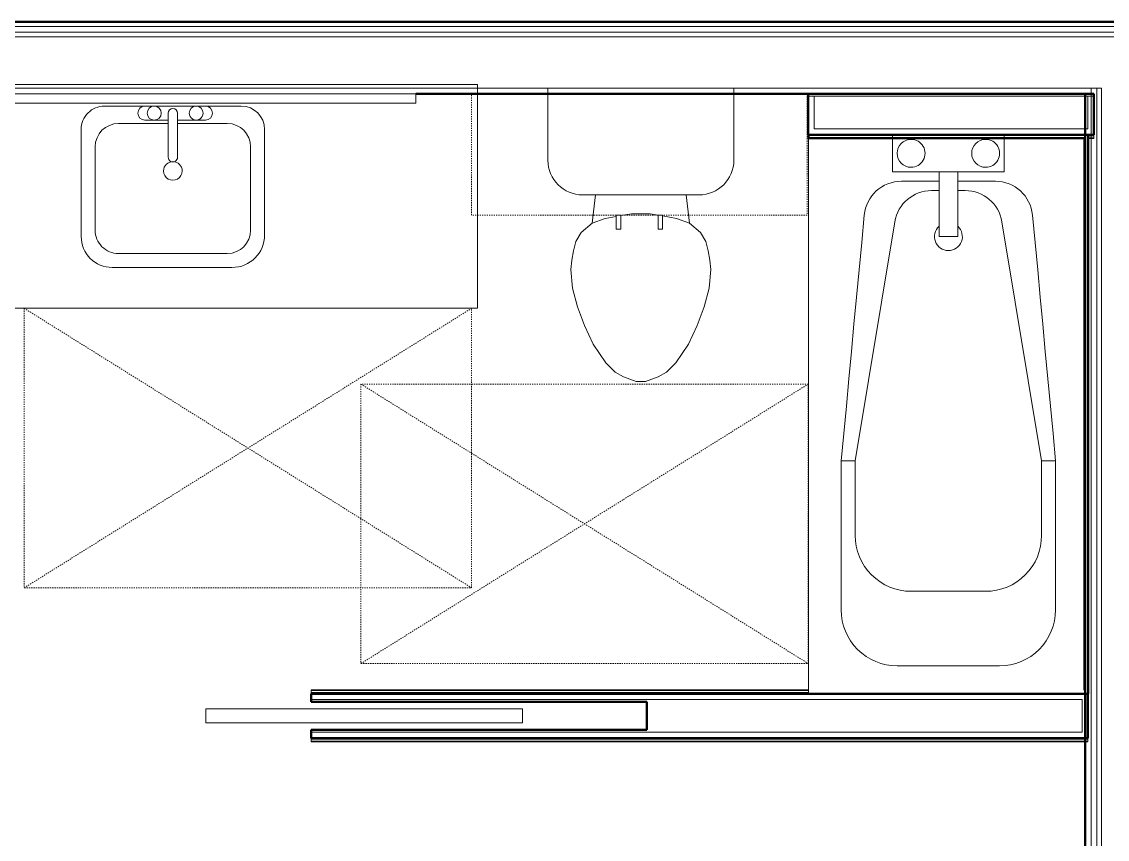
# Model space of a CAD drawing. Header units: inches. Extents: x -4235 to -464, y 9706 to 12425.
# Drawn here: x -2631.5 to -2515, y 11560.6 to 11648.4 of the extents above; entities that cross this region are included whole.
import ezdxf

# ---------------------------------------------------------------- set-up
doc = ezdxf.new("R2010")
doc.units = ezdxf.units.IN
doc.header["$MEASUREMENT"] = 0
doc.linetypes.add('Dash', pattern=[0.25, 0.125, -0.125])
for name, color, linetype, lineweight in [('0-1', 7, 'Continuous', 5), ('0-2', 254, 'Continuous', 9), ('A-DOOR-2', 90, 'Continuous', 20), ('A-GENM-HDLN-1', 7, 'Dash', 9), ('A-WALL-1', 250, 'Continuous', 50), ('A-WALL-2', 50, 'Continuous', 13), ('A-WALL-3', 10, 'Continuous', 9), ('A-WALL-4', 254, 'Continuous', 9), ('A-WALL-5', 7, 'Continuous', 9), ('I-WALL-1', 250, 'Continuous', 50), ('I-WALL-2', 10, 'Continuous', 9), ('I-WALL-3', 254, 'Continuous', 9), ('P-SANR-FIXT-1', 7, 'Continuous', 9), ('P-SANR-FIXT-2', 254, 'Continuous', 9), ('P-SANR-FIXT-3', 10, 'Continuous', 9), ('Q-CASE-1', 10, 'Continuous', 9), ('Q-CASE-2', 254, 'Continuous', 9), ('Q-CASE-3', 7, 'Continuous', 9), ('Q-CASE-4', 7, 'Dash', 9)]:
    doc.layers.add(name, color=color, linetype=linetype, lineweight=lineweight)

# ---------------------------------------------------------------- blocks, each defined once
blk = doc.blocks.new('Basic Wall _ INT - W4BØF - _5_8 GYP - 2X4 WOOD_BATT_ - 5_8 GYP_ - ___-2701596-BACKGROUND - 1ST FLOOR')
at = {"layer": 'A-WALL-3'}
for p, q in [((-2517.37, 11571.49), (-2517.1, 11571.49)), ((-2517.1, 11571.14), (-2517.37, 11571.14)), ((-2517.1, 11571.47), (-2517.1, 11571.49)), ((-2517.1, 11571.29), (-2517.1, 11571.35)), ((-2517.1, 11571.14), (-2517.1, 11571.28)), ((-2517.1, 11571.08), (-2517.1, 11571.14))]:
    blk.add_line(p, q, dxfattribs=at)
at = {"layer": 'A-WALL-4'}
for p, q in [((-2643.22, 11571.49), (-2643.22, 11571.47)), ((-2643.22, 11571.49), (-2634.42, 11571.49)), ((-2643.22, 11571.35), (-2643.22, 11571.29)), ((-2643.22, 11571.28), (-2643.22, 11571.14)), ((-2643.22, 11571.14), (-2643.22, 11571.08)), ((-2634.42, 11571.14), (-2643.22, 11571.14)), ((-2634.42, 11571.47), (-2634.42, 11571.49)), ((-2634.42, 11571.29), (-2634.42, 11571.35)), ((-2634.42, 11571.14), (-2634.42, 11571.28)), ((-2634.42, 11571.08), (-2634.42, 11571.14)), ((-2600.42, 11571.49), (-2600.42, 11571.47)), ((-2600.42, 11571.49), (-2517.37, 11571.49)), ((-2600.42, 11571.35), (-2600.42, 11571.29)), ((-2600.42, 11571.28), (-2600.42, 11571.14)), ((-2600.42, 11571.14), (-2600.42, 11571.08)), ((-2517.37, 11571.14), (-2600.42, 11571.14)), ((-2517.37, 11571.36), (-2517.1, 11571.36)), ((-2517.1, 11571.49), (-2517.1, 11571.45)), ((-2517.1, 11571.45), (-2517.1, 11571.39)), ((-2517.1, 11571.39), (-2517.1, 11571.36)), ((-2517.1, 11571.36), (-2517.1, 11571.29)), ((-2517.1, 11571.29), (-2517.1, 11571.08)), ((-2517.1, 11571.08), (-2517.37, 11571.08))]:
    blk.add_line(p, q, dxfattribs=at)
at = {"layer": 'A-WALL-5'}
for p, q in [((-2643.22, 11571.45), (-2643.22, 11571.49)), ((-2643.22, 11571.36), (-2643.22, 11571.45)), ((-2643.22, 11571.36), (-2634.42, 11571.36)), ((-2643.22, 11571.08), (-2643.22, 11571.36)), ((-2634.42, 11571.49), (-2634.42, 11571.45)), ((-2634.42, 11571.45), (-2634.42, 11571.36)), ((-2634.42, 11571.36), (-2634.42, 11571.08)), ((-2600.42, 11571.45), (-2600.42, 11571.49)), ((-2600.42, 11571.36), (-2600.42, 11571.45)), ((-2600.42, 11571.36), (-2517.37, 11571.36)), ((-2600.42, 11571.08), (-2600.42, 11571.36)), ((-2634.42, 11571.08), (-2643.22, 11571.08)), ((-2517.37, 11571.08), (-2600.42, 11571.08))]:
    blk.add_line(p, q, dxfattribs=at)
blk = doc.blocks.new('Basic Wall _ INT - W4BØF - _5_8 GYP - 2X4 WOOD_BATT_ - 5_8 GYP_ - ___-2701597-BACKGROUND - 1ST FLOOR')
at = {"layer": 'A-WALL-3'}
for p, q in [((-2643.22, 11576.36), (-2643.22, 11576.65)), ((-2643.22, 11576.65), (-2643.22, 11576.59)), ((-2643.22, 11576.59), (-2643.22, 11576.45)), ((-2643.22, 11576.44), (-2643.22, 11576.38)), ((-2643.22, 11576.3), (-2643.22, 11576.36)), ((-2643.22, 11576.26), (-2643.22, 11576.24)), ((-2643.02, 11576.59), (-2643.07, 11576.59)), ((-2642.93, 11576.59), (-2643.01, 11576.59)), ((-2642.81, 11576.59), (-2642.92, 11576.59))]:
    blk.add_line(p, q, dxfattribs=at)
at = {"layer": 'A-WALL-4'}
for p, q in [((-2643.22, 11576.28), (-2643.22, 11576.3)), ((-2643.22, 11576.24), (-2643.22, 11576.28)), ((-2643.22, 11576.24), (-2634.42, 11576.24)), ((-2643.02, 11576.65), (-2643.07, 11576.65)), ((-2642.93, 11576.65), (-2643.01, 11576.65)), ((-2642.81, 11576.65), (-2642.92, 11576.65)), ((-2634.42, 11576.59), (-2642.81, 11576.59)), ((-2634.42, 11576.59), (-2634.42, 11576.65)), ((-2634.42, 11576.45), (-2634.42, 11576.59)), ((-2634.42, 11576.38), (-2634.42, 11576.44)), ((-2634.42, 11576.24), (-2634.42, 11576.26)), ((-2600.42, 11576.65), (-2600.42, 11576.59)), ((-2600.42, 11576.59), (-2600.42, 11576.45)), ((-2547.06, 11576.59), (-2600.42, 11576.59)), ((-2600.42, 11576.44), (-2600.42, 11576.38)), ((-2600.42, 11576.26), (-2600.42, 11576.24)), ((-2600.42, 11576.24), (-2547.06, 11576.24))]:
    blk.add_line(p, q, dxfattribs=at)
at = {"layer": 'A-WALL-5'}
for p, q in [((-2634.42, 11576.36), (-2643.22, 11576.36)), ((-2634.42, 11576.65), (-2642.81, 11576.65)), ((-2634.42, 11576.65), (-2634.42, 11576.36)), ((-2634.42, 11576.36), (-2634.42, 11576.28)), ((-2634.42, 11576.28), (-2634.42, 11576.24)), ((-2600.42, 11576.36), (-2600.42, 11576.65)), ((-2547.06, 11576.65), (-2600.42, 11576.65)), ((-2547.06, 11576.36), (-2600.42, 11576.36)), ((-2600.42, 11576.28), (-2600.42, 11576.36)), ((-2600.42, 11576.24), (-2600.42, 11576.28))]:
    blk.add_line(p, q, dxfattribs=at)
blk = doc.blocks.new('POCKET - FLUSH - 2-10 x 6-8-2882530-BACKGROUND - 1ST FLOOR')
at = {"layer": 'A-DOOR-2'}
for p, q in [((-39.67, -0.75), (-39.67, 0.75)), ((-39.67, 0.75), (-5.67, 0.75)), ((-5.67, 0.75), (-5.67, -0.75)), ((-5.67, -0.75), (-39.67, -0.75))]:
    blk.add_line(p, q, dxfattribs=at)
blk = doc.blocks.new('M_Sink Vanity-Square - 500 x 440mm-1372835-BACKGROUND - 1ST FLOOR')
at = {"layer": 'P-SANR-FIXT-1'}
for p, q in [((-5.72, 10.23), (7.14, 10.23)), ((-5.22, 8.73), (6.46, 8.73)), ((-9.22, -4.59), (-9.22, 6.73)), ((-7.72, -2.72), (-7.72, 6.23)), ((8.96, 6.23), (8.96, -2.72)), ((10.46, 6.91), (10.46, -4.59)), ((0.12, -6.33), (0.12, -1.59)), ((1.12, -6.33), (1.12, -1.59)), ((0.12, -5.22), (-5.22, -5.22)), ((-2.88, -5.59), (0.12, -5.59)), ((6.46, -5.22), (1.12, -5.22)), ((1.12, -5.59), (3.62, -5.59)), ((7.96, -7.09), (-6.72, -7.09)), ((3.62, -7.09), (-2.88, -7.09))]:
    blk.add_line(p, q, dxfattribs=at)
for centre, radius, start, end in [((-5.72, 6.73), 3.5, 90, 180), ((7.14, 6.91), 3.32, 360, 90), ((-5.22, 6.23), 2.5, 90, 180), ((6.46, 6.23), 2.5, 360, 90), ((0.62, -0.13), 1, 360, 180), ((0.62, -0.13), 1, 180, 0), ((0.62, -1.59), 0.5, 360, 180), ((-5.22, -2.72), 2.5, 180, 270), ((6.46, -2.72), 2.5, 270, 360), ((-6.72, -4.59), 2.5, 180, 270), ((7.96, -4.59), 2.5, 270, 0), ((-2.88, -6.34), 0.75, 90, 270), ((-1.88, -6.34), 0.75, 360, 180), ((2.62, -6.34), 0.75, 0, 180), ((3.62, -6.34), 0.75, 270, 90), ((-1.88, -6.34), 0.75, 180, 0), ((0.62, -6.33), 0.5, 180, 0), ((2.62, -6.34), 0.75, 180, 0)]:
    blk.add_arc(centre, radius, start, end, dxfattribs=at)
blk = doc.blocks.new('Toilet-Domestic-3D - Toilet-Domestic-3D-V113-BACKGROUND - 1ST FLOOR')
at = {"layer": 'P-SANR-FIXT-1'}
for p, q in [((-9.98, 11.75), (-9.98, 18.85)), ((9.98, 18.85), (9.98, 11.75)), ((6.25, 8.02), (-6.25, 8.02)), ((-4.86, 8.02), (-5.21, 5)), ((4.86, 8.02), (5.21, 5)), ((-1, 6), (-2.16, 5.8)), ((1, 6), (-1, 6)), ((1.85, 5.85), (1, 6)), ((-5.21, 5), (-6.4, 4)), ((-3.84, 5.5), (-5.21, 5)), ((-2.65, 5.71), (-3.84, 5.5)), ((3.84, 5.5), (2.34, 5.76)), ((5.21, 5), (3.84, 5.5)), ((6.4, 4), (5.21, 5)), ((-6.4, 4), (-6.97, 3)), ((6.97, 3), (6.4, 4)), ((-6.97, 3), (-7.24, 2)), ((7.24, 2), (6.97, 3)), ((-7.24, 2), (-7.41, 1)), ((7.41, 1), (7.24, 2)), ((-7.41, 1), (-7.5, 0)), ((7.5, 0), (7.41, 1)), ((-7.5, 0), (-7.33, -1.99)), ((7.33, -1.99), (7.5, 0)), ((-7.33, -1.99), (-6.79, -4)), ((6.79, -4), (7.33, -1.99)), ((-6.79, -4), (-6.06, -6)), ((6.06, -6), (6.79, -4)), ((-6.06, -6), (-5.13, -8)), ((5.13, -8), (6.06, -6)), ((-5.13, -8), (-3.74, -10)), ((3.74, -10), (5.13, -8)), ((-3.74, -10), (-2.74, -11)), ((2.74, -11), (3.74, -10)), ((-2.74, -11), (-1.87, -11.5)), ((-1.87, -11.5), (-0.5, -12)), ((0.5, -12), (1.87, -11.5)), ((1.87, -11.5), (2.74, -11)), ((-0.5, -12), (0.5, -12))]:
    blk.add_line(p, q, dxfattribs=at)
for centre, start, end in [((-6.25, 11.75), 180, 270), ((6.25, 11.75), 270, 360)]:
    blk.add_arc(centre, 3.73, start, end, dxfattribs=at)
at = {"layer": 'P-SANR-FIXT-2'}
for p, q in [((-9.98, 18.85), (-9.98, 19.48)), ((9.98, 19.48), (9.98, 18.85))]:
    blk.add_line(p, q, dxfattribs=at)
at = {"layer": 'P-SANR-FIXT-3'}
blk.add_line((-9.98, 19.48), (9.98, 19.48), dxfattribs=at)
blk = doc.blocks.new('Bath Vanity - Bath Vanity 60_-V133-BACKGROUND - 1ST FLOOR')
at = {"layer": 'Q-CASE-2'}
for p, q in [((-29.26, 1), (-29.26, 0)), ((30.74, 0.38), (30.74, 1)), ((30.74, 0), (30.74, 0.38)), ((-29.26, 0), (30.74, 0))]:
    blk.add_line(p, q, dxfattribs=at)
at = {"layer": 'Q-CASE-3'}
for p, q in [((30.74, 24), (-29.26, 24)), ((-29.26, 24), (-29.26, 1)), ((30.74, 1), (30.74, 24))]:
    blk.add_line(p, q, dxfattribs=at)
blk = doc.blocks.new('Bath Tub - Maestro - 60_x30_-V134-BACKGROUND - 1ST FLOOR')
at = {"layer": 'P-SANR-FIXT-1'}
for p, q in [((35, 26.5), (51, 26.5)), ((35, 26.5), (35, 25)), ((35, 25), (9.35, 20.74)), ((43, 25), (35, 25)), ((4, 21), (0.38, 21)), ((4, 16), (4, 21)), ((5, 16), (5, 20.04)), ((57, 20.5), (57, 9.5)), ((49, 11), (49, 19)), ((6, 16.8), (6, 16)), ((4, 14), (4, 16)), ((4, 16), (10.94, 16)), ((10.94, 14), (10.94, 16)), ((4, 9), (4, 14)), ((10.94, 14), (4, 14)), ((5, 9.96), (5, 14)), ((6, 14), (6, 13.2)), ((0.38, 9), (4, 9)), ((9.35, 9.26), (35, 5)), ((35, 3.5), (35, 5)), ((35, 5), (43, 5)), ((51, 3.5), (35, 3.5)), ((0.38, 0), (59.63, 0))]:
    blk.add_line(p, q, dxfattribs=at)
at = {"layer": 'P-SANR-FIXT-1', "flags": 128}
for points in [[(8.63, 24.03), (11.56, 24.3), (14.49, 24.58), (17.42, 24.85), (20.35, 25.13), (23.28, 25.4), (26.21, 25.68), (29.14, 25.95), (32.07, 26.23), (35, 26.5)], [(35, 3.5), (32.07, 3.77), (29.14, 4.05), (26.21, 4.32), (23.28, 4.6), (20.35, 4.87), (17.42, 5.15), (14.49, 5.42), (11.56, 5.7), (8.63, 5.97)]]:
    blk.add_lwpolyline(points, dxfattribs=at)
at = {"layer": 'P-SANR-FIXT-1'}
for centre, radius, start, end in [((51, 20.5), 6, 360, 90), ((43, 19), 6, 360, 90), ((9, 20.04), 4, 95.3558, 180), ((2, 19), 1.5, 360, 180), ((10, 16.8), 4, 99.4223, 180), ((2, 19), 1.5, 180, 360), ((10.94, 15), 1.5, 360, 137.9289), ((10.94, 15), 1.5, 222.0711, 360), ((10, 13.2), 4, 180, 260.5777), ((2, 11), 1.5, 360, 180), ((2, 11), 1.5, 180, 360), ((43, 11), 6, 270, 0), ((9, 9.96), 4, 180, 264.6442), ((51, 9.5), 6, 270, 360)]:
    blk.add_arc(centre, radius, start, end, dxfattribs=at)
at = {"layer": 'P-SANR-FIXT-2'}
for p, q in [((0.38, 21), (0, 21)), ((0, 9), (0.38, 9)), ((0, 0), (0.38, 0)), ((59.63, 0), (60, 0))]:
    blk.add_line(p, q, dxfattribs=at)
at = {"layer": 'P-SANR-FIXT-3'}
for p, q in [((60, 30), (0, 30)), ((0, 30), (0, 29.69)), ((0, 29.69), (0, 21)), ((60, 29.69), (60, 29.97)), ((60, 0), (60, 29.69)), ((0, 21), (0, 9)), ((0, 21), (0, 9)), ((0, 9), (0, 0))]:
    blk.add_line(p, q, dxfattribs=at)
blk = doc.blocks.new('ADA Clearances - 30_x48_-V8-BACKGROUND - 1ST FLOOR')
at = {"layer": 'A-GENM-HDLN-1'}
for p, q in [((15, -24), (-15, 24)), ((-15, -24), (15, 24)), ((15, 24), (-15, 24)), ((-15, 24), (-15, -24)), ((15, -24), (15, 24)), ((-15, -24), (15, -24))]:
    blk.add_line(p, q, dxfattribs=at)
blk = doc.blocks.new('ADA Clearances - 30_x48_-V116-BACKGROUND - 1ST FLOOR')
at = {"layer": 'A-GENM-HDLN-1'}
for p, q in [((15, -24), (-15, 24)), ((-15, -24), (15, 24)), ((15, 24), (-15, 24)), ((15, -24), (15, 24)), ((-15, -24), (15, -24))]:
    blk.add_line(p, q, dxfattribs=at)
blk = doc.blocks.new('BATHROOM MIRROR - BATHROOM MIRROR 48_-3123886-BACKGROUND - 1ST FLOOR')
at = {"layer": 'Q-CASE-1'}
blk.add_line((21.74, -24), (-20.26, -24), dxfattribs=at)
at = {"layer": 'Q-CASE-3'}
for p, q in [((-23.26, -23), (24.74, -23)), ((-23.26, -23), (-23.26, -24)), ((24.74, -24), (24.74, -23)), ((24.74, -24), (-23.26, -24))]:
    blk.add_line(p, q, dxfattribs=at)
blk = doc.blocks.new('300 Series Wall Hung Cabinet_326 - 36_-2909953-BACKGROUND - 1ST FLOOR')
at = {"layer": 'Q-CASE-3'}
for p, q in [((-2.01, 14.69), (-2.5, 14.69)), ((-2.5, 14.69), (-2.5, 13.19)), ((-2.01, 13.19), (-2.01, 14.69)), ((2.49, 14.69), (2, 14.69)), ((2, 14.69), (2, 13.19)), ((2.49, 13.19), (2.49, 14.69)), ((-2.01, 13.19), (-2.5, 13.19)), ((2.49, 13.19), (2, 13.19))]:
    blk.add_line(p, q, dxfattribs=at)
at = {"layer": 'Q-CASE-4'}
for p, q in [((-18, 0.19), (-18, 13.19)), ((-18, 13.19), (18, 13.19)), ((18, 13.19), (18, 0.19)), ((18, 0.19), (-18, 0.19))]:
    blk.add_line(p, q, dxfattribs=at)
blk = doc.blocks.new('Basic Wall _ INT - W4FØF - INT - _5_8 GYP - 2X4 WOOD_BATT__ - ___-3091305-BACKGROUND - 1ST FLOOR')
at = {"layer": 'A-WALL-3'}
for p, q in [((-2516.75, 11636.24), (-2517.06, 11636.24)), ((-2517.06, 11635.89), (-2516.75, 11635.89)), ((-2516.47, 11636.24), (-2516.74, 11636.24)), ((-2516.74, 11635.89), (-2516.47, 11635.89)), ((-2516.47, 11636.22), (-2516.47, 11636.24)), ((-2516.47, 11636.04), (-2516.47, 11636.1)), ((-2516.47, 11635.89), (-2516.47, 11636.03)), ((-2516.47, 11635.83), (-2516.47, 11635.89))]:
    blk.add_line(p, q, dxfattribs=at)
at = {"layer": 'A-WALL-4'}
for p, q in [((-2547.1, 11636.24), (-2547.1, 11636.22)), ((-2547.1, 11636.1), (-2547.1, 11636.04)), ((-2547.1, 11636.03), (-2547.1, 11635.89)), ((-2547.1, 11635.89), (-2547.1, 11635.83)), ((-2517.06, 11636.11), (-2516.75, 11636.11)), ((-2517.06, 11635.83), (-2516.75, 11635.83)), ((-2516.74, 11636.11), (-2516.47, 11636.11)), ((-2516.74, 11635.83), (-2516.47, 11635.83)), ((-2516.47, 11636.24), (-2516.47, 11636.2)), ((-2516.47, 11636.2), (-2516.47, 11636.11)), ((-2516.47, 11636.11), (-2516.47, 11635.83))]:
    blk.add_line(p, q, dxfattribs=at)
at = {"layer": 'A-WALL-5'}
for p, q in [((-2547.1, 11636.2), (-2547.1, 11636.24)), ((-2547.1, 11636.11), (-2547.1, 11636.2)), ((-2547.1, 11635.83), (-2547.1, 11636.11))]:
    blk.add_line(p, q, dxfattribs=at)
blk = doc.blocks.new('CTR - 1st Phase - Unit Layouts_rvt-1-BACKGROUND - 1ST FLOOR')
at = {"layer": 'A-WALL-1'}
for p, q in [((-2516.47, 11640.61), (-2547.1, 11640.61)), ((-2547.1, 11640.61), (-2547.1, 11640.36)), ((-2547.1, 11640.36), (-2547.1, 11636.86)), ((-2516.47, 11640.36), (-2516.47, 11640.61)), ((-2516.47, 11636.86), (-2516.47, 11640.36)), ((-2547.1, 11636.86), (-2547.1, 11636.24)), ((-2516.47, 11636.24), (-2516.47, 11636.86)), ((-2547.1, 11636.24), (-2516.47, 11636.24)), ((-2517.44, 11636.24), (-2547.06, 11636.24)), ((-2547.06, 11636.24), (-2547.06, 11635.86)), ((-2547.06, 11635.86), (-2517.44, 11635.86)), ((-2517.06, 11636.24), (-2517.44, 11636.24)), ((-2517.44, 11635.86), (-2517.44, 11576.61)), ((-2517.06, 11576.24), (-2517.06, 11636.24)), ((-2517.1, 11576.24), (-2600.42, 11576.24)), ((-2600.42, 11576.24), (-2600.42, 11575.36)), ((-2517.44, 11576.24), (-2517.06, 11576.24)), ((-2517.1, 11575.61), (-2517.1, 11576.24)), ((-2600.42, 11575.36), (-2564.42, 11575.36)), ((-2564.42, 11575.36), (-2564.42, 11572.36)), ((-2517.1, 11572.11), (-2517.1, 11575.61)), ((-2564.42, 11572.36), (-2600.42, 11572.36)), ((-2600.42, 11572.36), (-2600.42, 11571.49)), ((-2600.42, 11571.49), (-2517.1, 11571.49)), ((-2517.1, 11571.49), (-2517.1, 11572.11))]:
    blk.add_line(p, q, dxfattribs=at)
at = {"layer": 'A-WALL-2'}
for p, q in [((-2547.1, 11640.36), (-2546.47, 11640.36)), ((-2546.47, 11640.36), (-2547.1, 11640.36)), ((-2546.47, 11640.36), (-2546.47, 11636.86)), ((-2517.1, 11640.36), (-2546.47, 11640.36)), ((-2517.1, 11640.36), (-2516.47, 11640.36)), ((-2517.1, 11636.86), (-2517.1, 11640.36)), ((-2516.47, 11640.36), (-2517.1, 11640.36)), ((-2517.1, 11636.86), (-2546.47, 11636.86)), ((-2517.72, 11575.61), (-2600.42, 11575.61)), ((-2517.72, 11572.11), (-2517.72, 11575.61)), ((-2517.72, 11572.11), (-2600.42, 11572.11))]:
    blk.add_line(p, q, dxfattribs=at)
at = {"layer": 'A-WALL-3'}
for p, q in [((-2517.37, 11640.61), (-2547.1, 11640.61)), ((-2516.47, 11640.61), (-2517.37, 11640.61)), ((-2516.47, 11640.61), (-2516.47, 11636.24)), ((-2538.06, 11636.24), (-2547.06, 11636.24)), ((-2526.06, 11636.24), (-2538.06, 11636.24)), ((-2517.44, 11636.24), (-2526.06, 11636.24)), ((-2517.44, 11636.24), (-2517.37, 11636.24)), ((-2517.37, 11636.24), (-2517.06, 11636.24)), ((-2517.06, 11636.24), (-2516.75, 11636.24)), ((-2517.06, 11576.24), (-2517.06, 11636.24)), ((-2516.74, 11636.24), (-2516.47, 11636.24)), ((-2547.06, 11576.24), (-2600.42, 11576.24)), ((-2517.37, 11576.24), (-2517.44, 11576.24)), ((-2517.1, 11576.24), (-2517.37, 11576.24)), ((-2517.1, 11576.24), (-2517.1, 11571.49)), ((-2600.42, 11571.49), (-2517.37, 11571.49)), ((-2517.37, 11571.49), (-2517.1, 11571.49))]:
    blk.add_line(p, q, dxfattribs=at)
at = {"layer": 'A-WALL-4'}
for p, q in [((-2547.1, 11636.24), (-2547.1, 11640.61)), ((-2547.06, 11635.86), (-2547.06, 11636.24)), ((-2547.06, 11635.86), (-2538.06, 11635.86)), ((-2526.06, 11635.86), (-2517.44, 11635.86)), ((-2517.44, 11635.86), (-2517.44, 11576.61)), ((-2600.42, 11575.36), (-2600.42, 11576.24)), ((-2564.42, 11575.36), (-2600.42, 11575.36)), ((-2564.42, 11572.36), (-2564.42, 11575.36)), ((-2600.42, 11571.49), (-2600.42, 11572.36)), ((-2600.42, 11572.36), (-2564.42, 11572.36))]:
    blk.add_line(p, q, dxfattribs=at)
at = {"layer": '0-2'}
for name, p, rotation in [('Bath Vanity - Bath Vanity 60_-V133-BACKGROUND - 1ST FLOOR', (-2611.86, 11641.61), 180), ('BATHROOM MIRROR - BATHROOM MIRROR 48_-3123886-BACKGROUND - 1ST FLOOR', (-2612.48, 11616.61), 180), ('300 Series Wall Hung Cabinet_326 - 36_-2909953-BACKGROUND - 1ST FLOOR', (-2565.22, 11640.8), 180), ('M_Sink Vanity-Square - 500 x 440mm-1372835-BACKGROUND - 1ST FLOOR', (-2614.65, 11632.22), 180), ('Bath Tub - Maestro - 60_x30_-V134-BACKGROUND - 1ST FLOOR', (-2547.06, 11636.24), 270.0000000001384), ('ADA Clearances - 30_x48_-V116-BACKGROUND - 1ST FLOOR', (-2607.22, 11602.61), 270.0000000000858), ('ADA Clearances - 30_x48_-V8-BACKGROUND - 1ST FLOOR', (-2571.1, 11594.48), 270.0000000001089), ('POCKET - FLUSH - 2-10 x 6-8-2882530-BACKGROUND - 1ST FLOOR', (-2617.42, 11573.86), 180)]:
    blk.add_blockref(name, p, dxfattribs=dict(at, rotation=rotation))
for name, p in [('Toilet-Domestic-3D - Toilet-Domestic-3D-V113-BACKGROUND - 1ST FLOOR', (-2565.06, 11621.76)), ('Basic Wall _ INT - W4FØF - INT - _5_8 GYP - 2X4 WOOD_BATT__ - ___-3091305-BACKGROUND - 1ST FLOOR', (0, 0)), ('Basic Wall _ INT - W4BØF - _5_8 GYP - 2X4 WOOD_BATT_ - 5_8 GYP_ - ___-2701597-BACKGROUND - 1ST FLOOR', (0, 0)), ('Basic Wall _ INT - W4BØF - _5_8 GYP - 2X4 WOOD_BATT_ - 5_8 GYP_ - ___-2701596-BACKGROUND - 1ST FLOOR', (0, 0))]:
    blk.add_blockref(name, p, dxfattribs=at)
blk = doc.blocks.new('CTR - 1st Phase - Common Walls_rvt-1-BACKGROUND - 1ST FLOOR')
at = {"layer": 'A-WALL-2'}
for p, q in [((-2643.35, 11647.86), (-2505.83, 11647.86)), ((-2643.35, 11647.24), (-2506.09, 11647.24)), ((-2643.35, 11646.74), (-2506.29, 11646.74)), ((-2643.35, 11641.24), (-2516.75, 11641.24)), ((-2516.75, 11641.24), (-2516.12, 11641.24)), ((-2516.75, 11640.61), (-2516.75, 11641.24)), ((-2516.75, 11641.24), (-2516.12, 11641.24)), ((-2516.12, 11641.24), (-2515.62, 11641.24)), ((-2516.12, 11640.61), (-2516.12, 11641.24)), ((-2516.12, 11641.24), (-2515.62, 11641.24)), ((-2515.62, 11640.61), (-2515.62, 11641.24)), ((-2516.75, 11285.54), (-2516.75, 11640.61)), ((-2516.12, 11285.54), (-2516.12, 11640.61)), ((-2515.62, 11285.54), (-2515.62, 11640.61))]:
    blk.add_line(p, q, dxfattribs=at)
at = {"layer": 'I-WALL-1'}
for p, q in [((-2505.62, 11648.36), (-2643.35, 11648.36)), ((-2589.22, 11640.61), (-2517.37, 11640.61)), ((-2517.37, 11640.61), (-2517.37, 11448.36))]:
    blk.add_line(p, q, dxfattribs=at)
at = {"layer": 'I-WALL-2'}
for p, q in [((-2547.1, 11640.61), (-2517.37, 11640.61)), ((-2517.37, 11640.61), (-2517.37, 11636.26)), ((-2517.37, 11576.24), (-2517.37, 11571.49)), ((-2517.37, 11571.34), (-2517.37, 11571.29)), ((-2517.37, 11571.29), (-2517.37, 11571.2)), ((-2517.37, 11571.2), (-2517.37, 11571.08))]:
    blk.add_line(p, q, dxfattribs=at)
at = {"layer": 'I-WALL-3'}
for p, q in [((-2505.62, 11648.36), (-2643.35, 11648.36)), ((-2582.6, 11640.61), (-2575.04, 11640.61)), ((-2555.09, 11640.61), (-2547.1, 11640.61)), ((-2517.37, 11571.08), (-2517.37, 11453.53))]:
    blk.add_line(p, q, dxfattribs=at)

msp = doc.modelspace()

# ---------------------------------------------------------------- block references
at = {"layer": '0-1'}
for name in ['CTR - 1st Phase - Unit Layouts_rvt-1-BACKGROUND - 1ST FLOOR', 'CTR - 1st Phase - Common Walls_rvt-1-BACKGROUND - 1ST FLOOR']:
    msp.add_blockref(name, (0, 0), dxfattribs=at)

doc.saveas('drawing.dxf')
